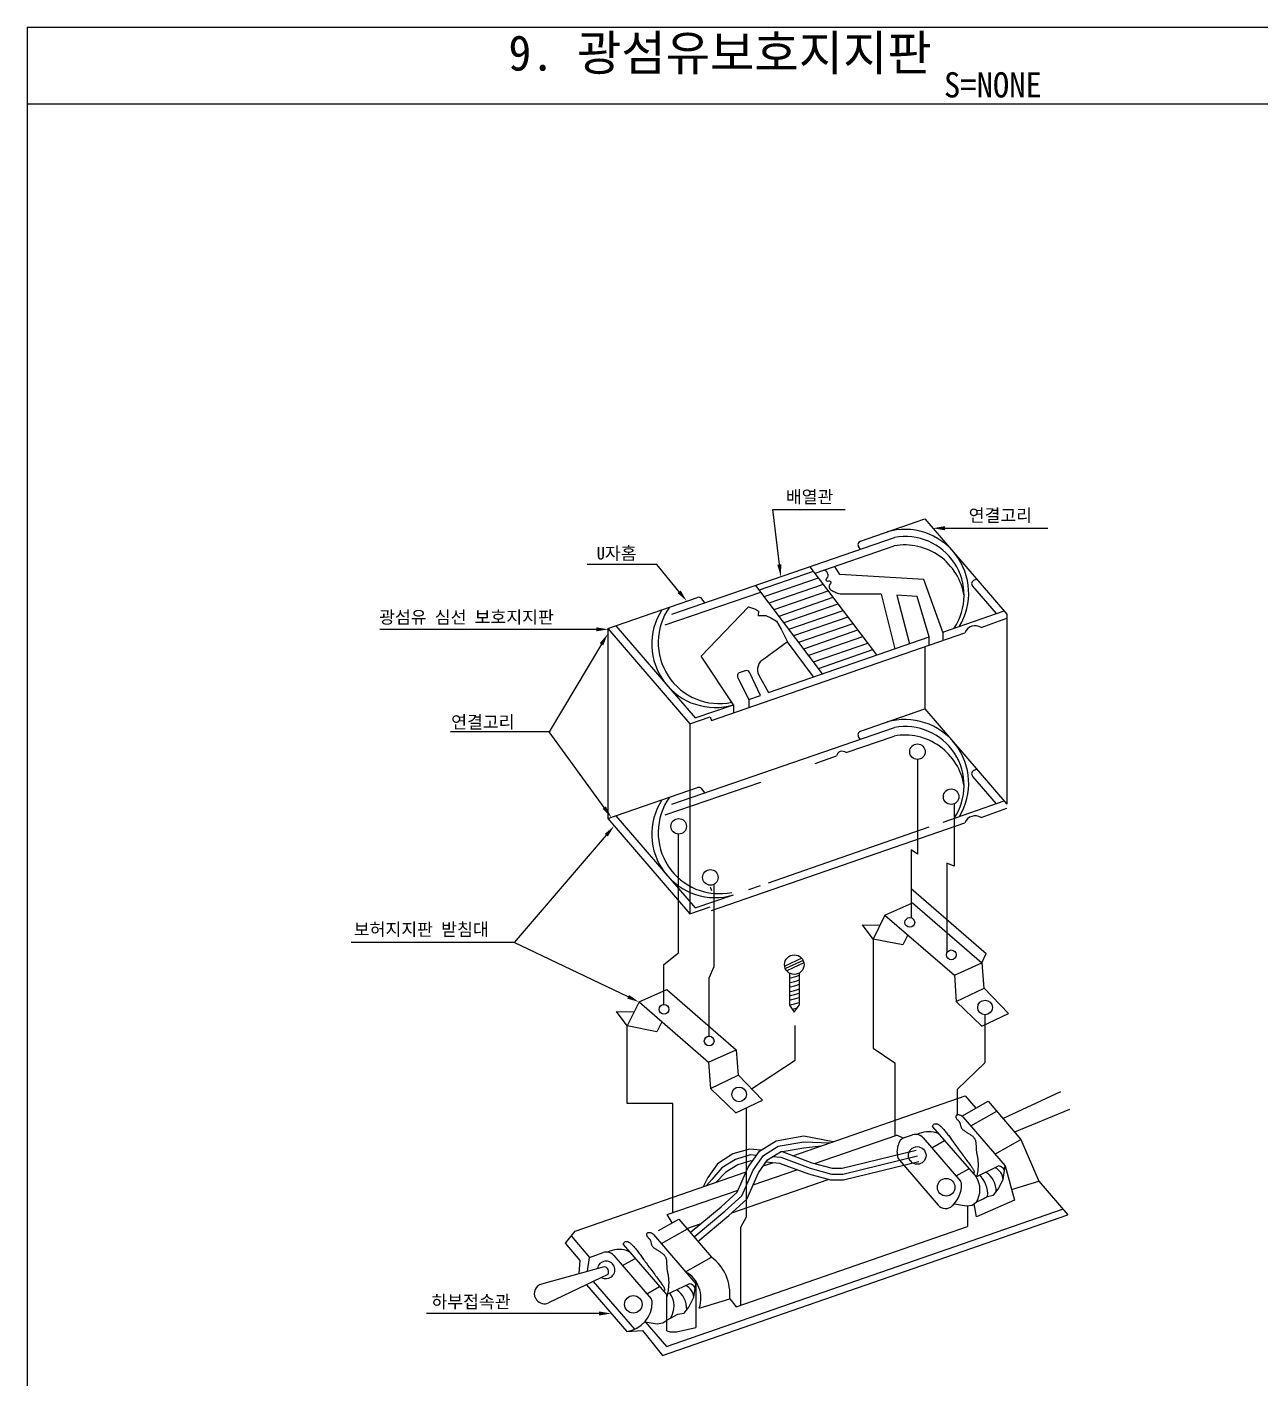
# Model space of a CAD drawing. Extents: x -3747 to 4369, y -2645 to 2071.
# Drawn here: x -3747 to -1303, y -606 to 2071 of the extents above; entities that cross this region are included whole.
import ezdxf
from ezdxf.enums import TextEntityAlignment as Align

# ---------------------------------------------------------------- set-up
doc = ezdxf.new("R2010")
doc.units = 0
doc.header["$LTSCALE"] = 100
doc.header["$MEASUREMENT"] = 0
for name, color, linetype in [('TN-CABL', 4, 'Continuous'), ('TN-LEAL', 1, 'Continuous'), ('TN-LEAT', 3, 'Continuous'), ('TN-LIN2', 3, 'Continuous'), ('TN-TEX1', 6, 'Continuous')]:
    doc.layers.add(name, color=color, linetype=linetype)
doc.styles.add('D', font='GulimChe.ttf')

msp = doc.modelspace()

# ---------------------------------------------------------------- linework, layer by layer
at = {"layer": 'TN-CABL'}
for p, q in [((-2095.8, 1053.7), (-1968.8, 1097.7)), ((-1968.8, 1097.7), (-1806, 909.1)), ((-2469.4, 908.8), (-2028.5, 1060.8)), ((-2185.9, 989.8), (-2029.5, 1044)), ((-2096.1, 1037.3), (-2099.5, 1041.8)), ((-2296.3, 956.9), (-2189, 994.1)), ((-2063.8, 828), (-2195.7, 1002.8)), ((-2136.9, 987.4), (-2146.8, 1003.4)), ((-2171.1, 790.8), (-2303, 965.6)), ((-2286.5, 944), (-2179.2, 981.1)), ((-2276.7, 931), (-2169.5, 968.2)), ((-1970.6, 977.4), (-2136.9, 987.4)), ((-1932.2, 871.3), (-1970.6, 977.4)), ((-1874, 964.2), (-1827.1, 909.9)), ((-1870.6, 976.5), (-1865.7, 978.2)), ((-2596.5, 880.4), (-2418.7, 941.9)), ((-2482.7, 888), (-2293.2, 952.7)), ((-2403.6, 930.8), (-2410, 939.3)), ((-2267, 918.1), (-2159.7, 955.2)), ((-2257.2, 905.1), (-2149.9, 942.3)), ((-2055.3, 948.3), (-2136.4, 948.3)), ((-2055.3, 948.3), (-2028.2, 840.1)), ((-1983.9, 943.9), (-2024.1, 946.7)), ((-2024.1, 946.7), (-1998.6, 850.4)), ((-1960, 863.8), (-1983.9, 943.9)), ((-2411.2, 825.8), (-2317.5, 923.3)), ((-2247.4, 892.2), (-2140.1, 929.3)), ((-2237.7, 879.2), (-2130.4, 916.4)), ((-1932.8, 873.2), (-1811.4, 915.4)), ((-2580.8, 885.8), (-2423.5, 703.5)), ((-2227.9, 866.3), (-2120.6, 903.4)), ((-2218.1, 853.3), (-2110.8, 890.5)), ((-1857.1, 882.3), (-1806, 900.9)), ((-2596.5, 880.4), (-2433.8, 691.7)), ((-2391.1, 698.3), (-1889.2, 872.2)), ((-2278, 753.5), (-1960, 863.8)), ((-2208.4, 840.4), (-2101.1, 877.5)), ((-2198.6, 827.4), (-2091.3, 864.6)), ((-1960, 847.7), (-1960, 863.8)), ((-1932.2, 857.3), (-1932.2, 873.5)), ((-2240.4, 854.3), (-2287.2, 819.8)), ((-2189.2, 784.6), (-2240.4, 854.3)), ((-2188.8, 814.5), (-2081.5, 851.6)), ((-2179.1, 801.5), (-2071.8, 838.7)), ((-2347.6, 729.4), (-2411.2, 825.8)), ((-2338.9, 782.6), (-2317.1, 739.9)), ((-2324.7, 796.8), (-2334.5, 793.5)), ((-2294.3, 747.8), (-2315.3, 792.8)), ((-2297.5, 788.2), (-2278, 753.5)), ((-2423.5, 703.5), (-2347.6, 729.5)), ((-2347.6, 729.5), (-2347.6, 713.4)), ((-2317.2, 740), (-2294.3, 747.8)), ((-2317.1, 739.9), (-2317.1, 724)), ((-2433.8, 691.7), (-2393.9, 705.5)), ((-2393.9, 705.5), (-2391.1, 698.3)), ((-2095.8, 677.3), (-1968.8, 721.2)), ((-1968.8, 721.2), (-1806, 532.6)), ((-2469.4, 532.3), (-2028.5, 684.3)), ((-2124.6, 634.6), (-2029.5, 667.5)), ((-2096.1, 660.8), (-2099.5, 665.3)), ((-2185.9, 613.4), (-2143.4, 628.1)), ((-1870.6, 600.1), (-1865.7, 601.8)), ((-2596.5, 503.9), (-2418.7, 565.5)), ((-2482.7, 511.6), (-2293.2, 576.2)), ((-2403.6, 554.4), (-2410, 562.8)), ((-1874, 587.7), (-1827.1, 533.5)), ((-1932.2, 497), (-1811.4, 538.9)), ((-2580.8, 509.3), (-2423.5, 327)), ((-1857.1, 505.9), (-1806, 524.5)), ((-2596.5, 503.9), (-2433.8, 315.3)), ((-2391.1, 321.9), (-1889.2, 495.8)), ((-2278, 377), (-1960, 487.4)), ((-2423.5, 327), (-2347.6, 353.1)), ((-2393.9, 369.1), (-2391.1, 361.9)), ((-2317.2, 363.5), (-2294.3, 371.4)), ((-1995.9, 365.6), (-1847.3, 236.6)), ((-2433.8, 315.3), (-2393.9, 329.1)), ((-2047.6, 313), (-1992.9, 337.5)), ((-1992.9, 337.5), (-1855.5, 218.2)), ((-2047.6, 313), (-2071.1, 265.5)), ((-2047.6, 313), (-1910.1, 193.7)), ((-2092, 293.9), (-2057.4, 293.2)), ((-2071.1, 265.5), (-2092, 293.9)), ((-2002.4, 273.8), (-2012.3, 253.9)), ((-2012.3, 253.9), (-2071.1, 265.5)), ((-2212.4, 227.4), (-2246.1, 211.5)), ((-2209.7, 223.3), (-2244.6, 206.9)), ((-2208.2, 218.7), (-2242.1, 202.8)), ((-1910.1, 193.7), (-1855.5, 218.2)), ((-1855.5, 218.2), (-1847.3, 236.6)), ((-1855.5, 218.2), (-1851.5, 167.9)), ((-2236.7, 198.2), (-2236.7, 134.7)), ((-2217.4, 198.2), (-2217.4, 134.7)), ((-1910.1, 193.7), (-1906.2, 141.8)), ((-2534.5, 140.9), (-2479.8, 165.4)), ((-2479.8, 165.4), (-2342.4, 46.1)), ((-1906.2, 141.8), (-1851, 168.1)), ((-1851.5, 168.8), (-1803, 118.3)), ((-2534.5, 140.9), (-2558, 93.5)), ((-2534.5, 140.9), (-2397.1, 21.6)), ((-2236.7, 134.7), (-2227.1, 120.7)), ((-2227.1, 120.7), (-2217.4, 134.7)), ((-1906.2, 141.8), (-1855.8, 93.2)), ((-2579, 121.8), (-2544.3, 121.1)), ((-2558, 93.5), (-2579, 121.8)), ((-1855.8, 93.2), (-1803, 118.3)), ((-2499.2, 81.9), (-2558, 93.5)), ((-2489.4, 101.7), (-2499.2, 81.9)), ((-2397.1, 21.6), (-2342.4, 46.1)), ((-2342.4, 46.1), (-2338.4, -4.2)), ((-2397.1, 21.6), (-2393.1, -30.3)), ((-2393.1, -30.3), (-2338, -4)), ((-2338.4, -3.3), (-2290, -53.7)), ((-2393.1, -30.3), (-2342.7, -78.9)), ((-2230.1, -163.5), (-1888.5, -45.2)), ((-1888.5, -45.2), (-1867.6, -69.4)), ((-1813.9, -89.6), (-1698.9, -36.2)), ((-2342.7, -78.9), (-2290, -53.7)), ((-1895.2, -85), (-1843.2, -55.6)), ((-1877.6, -104.3), (-1826.2, -75.3)), ((-1843.2, -55.6), (-1778.2, -131.2)), ((-1790.3, -116), (-1681.2, -71.3)), ((-1953.2, -106.1), (-1867.2, -205.2)), ((-1893.1, -86.3), (-1809.3, -183.7)), ((-2186.9, -179.2), (-2023.8, -122.7)), ((-2011.3, -128.8), (-2023.8, -122.7)), ((-2008.7, -127.7), (-1992.8, -122.2)), ((-1971.9, -127.9), (-1898, -213.6)), ((-1954.6, -147.7), (-1929.4, -133.5)), ((-1829.6, -160.2), (-1778.2, -131.2)), ((-1778.2, -131.2), (-1743, -213.8)), ((-2023.5, -156.7), (-2021.4, -143.1)), ((-2288.3, -183.7), (-2270.4, -177.4)), ((-2019, -172.2), (-1942, -261.4)), ((-1867.2, -205.2), (-1822.5, -183.8)), ((-1809.3, -183.7), (-1791.1, -251.5)), ((-2661.1, -312.7), (-2322.4, -195.5)), ((-2350.9, -276.8), (-2159.9, -210.6)), ((-2308.5, -221.3), (-2221.9, -191.3)), ((-1906.6, -203.6), (-1881.1, -189.2)), ((-1796.6, -230.3), (-1743, -213.8)), ((-1743, -213.8), (-1685.1, -280.3)), ((-2478.8, -280.2), (-2338.4, -231.6)), ((-1884.2, -262.7), (-1884.2, -304)), ((-1865.9, -284.3), (-1870.8, -258.5)), ((-1791.1, -251.5), (-1865.9, -284.3)), ((-2495.7, -311.3), (-2455.9, -288.9)), ((-2488.4, -559.1), (-1685.1, -280.3)), ((-2480.3, -541), (-1695.7, -269.4)), ((-2468.9, -296.2), (-2478.8, -280.2)), ((-2455.9, -288.9), (-2390.9, -364.4)), ((-2680, -336.4), (-2661.1, -312.7)), ((-2505.9, -319.5), (-2422, -417)), ((-2490.3, -337.6), (-2438.9, -308.6)), ((-2439.8, -307.6), (-2411.8, -297.9)), ((-2342.4, -462.6), (-1884.2, -304)), ((-2651.2, -371.3), (-2680, -336.4)), ((-2668.9, -322.5), (-2632.4, -364.8)), ((-2566, -339.4), (-2479.9, -438.4)), ((-2653, -397), (-2651.2, -371.3)), ((-2636.6, -392.4), (-2632.4, -364.8)), ((-2632.4, -364.8), (-2605.5, -355.5)), ((-2584.6, -361.1), (-2510.7, -446.8)), ((-2567.3, -381), (-2542.2, -366.8)), ((-2442.3, -393.4), (-2390.9, -364.4)), ((-2603.7, -383.3), (-2727.8, -417.7)), ((-2596.3, -398.5), (-2713.6, -454.8)), ((-2638.8, -418.9), (-2558.8, -511.7)), ((-2625.5, -412.6), (-2543.8, -507.3)), ((-2519.3, -436.8), (-2493.8, -422.4)), ((-2479.9, -438.4), (-2435.3, -417.1)), ((-2422, -417), (-2422, -503.5)), ((-2479.9, -438.4), (-2479.9, -510)), ((-2415.3, -465.4), (-2355, -446.8)), ((-2355, -446.8), (-2342.4, -462.6)), ((-2522.5, -492.2), (-2480.3, -541)), ((-2558.8, -511.7), (-2527.5, -509.5)), ((-2527.5, -509.5), (-2488.4, -559.1))]:
    msp.add_line(p, q, dxfattribs=at)
msp.add_lwpolyline([(-2136.4, 948.3, -0.021986), (-2140.9, 949.6, -0.024547), (-2144.8, 951.1, -0.029942), (-2153.2, 955.5, -0.079437), (-2155.9, 957.8, -0.16511), (-2157.3, 961.4, -0.103698), (-2156.4, 967.3, -0.102848), (-2155.4, 969, 0.102112), (-2154.3, 970.6, 0.703306), (-2158.4, 974.1, -0.540574), (-2163.7, 976.8, -0.268119), (-2162.1, 980.5, 0.225998), (-2159.9, 984.6, 0.179786), (-2162.1, 991.8, 0.179218), (-2168.6, 995.8)], format="xyb", dxfattribs=at)
for points in [[(-2317.5, 923.3), (-2304, 918.8), (-2298, 915.1), (-2298.7, 906), (-2283.7, 906), (-2273.3, 901.6), (-2262, 894.8), (-2253, 879), (-2240.4, 854.3)], [(-1953.2, -106.1), (-1952.7, -104.4), (-1952.1, -103.1), (-1951.3, -102), (-1950.5, -101.3), (-1949.7, -100.7), (-1948.8, -100.4), (-1947.9, -100.2), (-1947.1, -100.1), (-1946.3, -100.1), (-1945.5, -100.1), (-1944.8, -100.2), (-1944.1, -100.5), (-1943.3, -100.7), (-1942.6, -101.1), (-1941.8, -101.6), (-1940.9, -102.2), (-1940, -102.8), (-1939, -103.6), (-1938, -104.5), (-1936.9, -105.5), (-1935.8, -106.6), (-1934.6, -107.7), (-1933.4, -109), (-1932.1, -110.4), (-1930.8, -111.8), (-1929.5, -113.3), (-1928.2, -114.9), (-1926.8, -116.6), (-1925.5, -118.3), (-1924.1, -120.1), (-1922.7, -121.9), (-1921.3, -123.8), (-1919.9, -125.7), (-1918.5, -127.6), (-1917.1, -129.6), (-1915.6, -131.7), (-1914.2, -133.7), (-1912.6, -135.9), (-1911.1, -138.1), (-1909.4, -140.4), (-1907.7, -142.7), (-1906, -145.1), (-1904.1, -147.6), (-1902.3, -150.1), (-1900.4, -152.6), (-1898.5, -155.2), (-1896.6, -157.7), (-1894.7, -160.3), (-1892.7, -162.9), (-1890.9, -165.4), (-1889, -168), (-1887.2, -170.4), (-1885.5, -172.8), (-1883.8, -175), (-1882.2, -177.2), (-1880.8, -179.1), (-1879.5, -181), (-1878.2, -182.7), (-1877.1, -184.2), (-1876.1, -185.6), (-1875.2, -187), (-1874.4, -188.2), (-1873.6, -189.4), (-1872.9, -190.5), (-1872.3, -191.6), (-1871.8, -192.7), (-1871.4, -193.7), (-1871.1, -194.7), (-1871.1, -195.8), (-1871.3, -196.8), (-1871.8, -197.9), (-1872.5, -199)], [(-1893.1, -86.3), (-1895.2, -84.9), (-1897.1, -83.9), (-1898.8, -83.3), (-1900.2, -82.9), (-1901.5, -82.7), (-1902.6, -82.7), (-1903.5, -82.8), (-1904.3, -83), (-1905, -83.2), (-1905.6, -83.5), (-1906, -83.8), (-1906.4, -84.1), (-1906.6, -84.4), (-1906.8, -84.8), (-1907, -85.2), (-1907.1, -85.6), (-1907.1, -86), (-1907.1, -86.5), (-1907.1, -87), (-1907, -87.5), (-1906.9, -88), (-1906.7, -88.5), (-1906.4, -89.1), (-1906.1, -89.6), (-1905.7, -90.2), (-1905.2, -90.9), (-1904.6, -91.5), (-1904.1, -92.1), (-1903.5, -92.8), (-1902.9, -93.4), (-1902.3, -94), (-1901.7, -94.6), (-1901.2, -95.2), (-1900.8, -95.8), (-1900.4, -96.4), (-1900, -97), (-1899.6, -97.6), (-1899.3, -98.3), (-1899, -99), (-1898.8, -99.9), (-1898.5, -100.8), (-1898.3, -101.8), (-1898.1, -102.8), (-1897.8, -103.9), (-1897.5, -105), (-1897.2, -106), (-1896.8, -107.1), (-1896.4, -108), (-1895.8, -109), (-1895.2, -109.8), (-1894.6, -110.6), (-1893.8, -111.3), (-1893.1, -112), (-1892.3, -112.6), (-1891.4, -113.2), (-1890.6, -113.8), (-1889.8, -114.4), (-1888.9, -115), (-1888.1, -115.6), (-1887.2, -116.2), (-1886.3, -116.8), (-1885.3, -117.4), (-1884.3, -118), (-1883.2, -118.7), (-1882, -119.4), (-1880.8, -120.2), (-1879.6, -120.9), (-1878.4, -121.8), (-1877.2, -122.6), (-1876, -123.4), (-1874.9, -124.3), (-1873.8, -125.1), (-1872.9, -126), (-1872, -126.9), (-1871.2, -127.8), (-1870.5, -128.8), (-1869.9, -129.7), (-1869.4, -130.7), (-1868.9, -131.8), (-1868.5, -132.9), (-1868.2, -134), (-1867.9, -135.2), (-1867.7, -136.4), (-1867.6, -137.7), (-1867.4, -139), (-1867.3, -140.3), (-1867.3, -141.6), (-1867.2, -142.9), (-1867.2, -144.2), (-1867.1, -145.6), (-1867.1, -147), (-1867, -148.4), (-1866.9, -149.8), (-1866.8, -151.4), (-1866.7, -152.9), (-1866.5, -154.6), (-1866.2, -156.4), (-1865.9, -158.2), (-1865.6, -160.1), (-1865.2, -162), (-1864.9, -164), (-1864.5, -165.9), (-1864.2, -167.9), (-1863.9, -169.8), (-1863.6, -171.7), (-1863.4, -173.5), (-1863.3, -175.4), (-1863.1, -177.2), (-1863.1, -179.2), (-1863.1, -181.2), (-1863.1, -183.3), (-1863.2, -185.6), (-1863.3, -188.1), (-1863.6, -190.7), (-1863.8, -193.5), (-1864.2, -196.6), (-1864.8, -199.8), (-1865.4, -203.3), (-1865.6, -204.5)], [(-2433, -315.5), (-2372, -264.7), (-2340.3, -235.8), (-2318.3, -186.2), (-2296.2, -154.5), (-2263.1, -133.8), (-2208, -124.2), (-2149.9, -135.7)], [(-2425.6, -324.4), (-2364.4, -273.5), (-2330.7, -242.7), (-2308.2, -191.9), (-2288, -163.1), (-2258.9, -144.8), (-2208.1, -135.9), (-2156.8, -138.1)], [(-2418.2, -333.3), (-2356.8, -282.2), (-2321.1, -249.6), (-2298, -197.6), (-2279.9, -171.7), (-2254.7, -155.9), (-2208.2, -147.7), (-2174.3, -144.2)], [(-2292.6, -152.3), (-2315.5, -150.4), (-2348.6, -160.1), (-2378.9, -179.3), (-2398.2, -206.9), (-2407.7, -225)], [(-1986, -153.2), (-2132.1, -189), (-2151.4, -189), (-2191.4, -178), (-2250.6, -155.9), (-2253.5, -155.6)], [(-2302.2, -163.1), (-2314.4, -162.1), (-2343.8, -170.7), (-2370.7, -187.8), (-2390.7, -210.6), (-2401.1, -222.7)], [(-2309.9, -174.1), (-2313.2, -173.8), (-2338.9, -181.3), (-2362.6, -196.4), (-2382.5, -216.7)], [(-1980.5, -175.7), (-2129.3, -212.1), (-2154.5, -212.1), (-2198.5, -200), (-2255.7, -178.7), (-2283.2, -176.4)], [(-1983.3, -164.4), (-2130.7, -200.6), (-2152.9, -200.6), (-2194.9, -189), (-2253.2, -167.3), (-2270.6, -165.8)], [(-1867.1, -255.8), (-1853.2, -248.6), (-1844.8, -244), (-1832.7, -241.8), (-1823.5, -230), (-1813.1, -210.5), (-1809.3, -183.7)], [(-1909.8, -259), (-1886.2, -262.9), (-1874.5, -261.3), (-1867.1, -255.8)], [(-2505.9, -319.5), (-2508, -318.2), (-2509.8, -317.2), (-2511.5, -316.5), (-2512.9, -316.1), (-2514.2, -315.9), (-2515.3, -315.9), (-2516.3, -316), (-2517.1, -316.2), (-2517.7, -316.5), (-2518.3, -316.7), (-2518.7, -317), (-2519.1, -317.3), (-2519.4, -317.7), (-2519.6, -318.1), (-2519.7, -318.4), (-2519.8, -318.9), (-2519.9, -319.3), (-2519.9, -319.7), (-2519.8, -320.2), (-2519.8, -320.7), (-2519.6, -321.2), (-2519.4, -321.7), (-2519.2, -322.3), (-2518.8, -322.9), (-2518.4, -323.5), (-2517.9, -324.1), (-2517.4, -324.7), (-2516.8, -325.4), (-2516.2, -326), (-2515.6, -326.6), (-2515, -327.3), (-2514.5, -327.9), (-2514, -328.4), (-2513.5, -329), (-2513.1, -329.6), (-2512.7, -330.2), (-2512.4, -330.8), (-2512, -331.5), (-2511.8, -332.3), (-2511.5, -333.1), (-2511.3, -334), (-2511, -335), (-2510.8, -336.1), (-2510.6, -337.1), (-2510.3, -338.2), (-2509.9, -339.3), (-2509.6, -340.3), (-2509.1, -341.3), (-2508.6, -342.2), (-2508, -343), (-2507.3, -343.8), (-2506.6, -344.5), (-2505.8, -345.2), (-2505, -345.9), (-2504.2, -346.5), (-2503.3, -347.1), (-2502.5, -347.7), (-2501.7, -348.2), (-2500.8, -348.8), (-2499.9, -349.4), (-2499, -350), (-2498, -350.6), (-2497, -351.3), (-2495.9, -352), (-2494.8, -352.7), (-2493.6, -353.4), (-2492.3, -354.2), (-2491.1, -355), (-2489.9, -355.8), (-2488.7, -356.7), (-2487.6, -357.5), (-2486.5, -358.4), (-2485.6, -359.3), (-2484.7, -360.2), (-2483.9, -361.1), (-2483.3, -362), (-2482.6, -363), (-2482.1, -364), (-2481.6, -365), (-2481.3, -366.1), (-2480.9, -367.3), (-2480.7, -368.4), (-2480.5, -369.7), (-2480.3, -370.9), (-2480.2, -372.2), (-2480.1, -373.5), (-2480, -374.8), (-2479.9, -376.2), (-2479.9, -377.5), (-2479.9, -378.8), (-2479.8, -380.2), (-2479.8, -381.6), (-2479.7, -383.1), (-2479.6, -384.6), (-2479.4, -386.2), (-2479.2, -387.9), (-2478.9, -389.6), (-2478.6, -391.5), (-2478.3, -393.3), (-2477.9, -395.3), (-2477.6, -397.2), (-2477.2, -399.2), (-2476.9, -401.1), (-2476.6, -403), (-2476.3, -404.9), (-2476.1, -406.8), (-2476, -408.6), (-2475.9, -410.5), (-2475.8, -412.4), (-2475.8, -414.4), (-2475.8, -416.6), (-2475.9, -418.9), (-2476.1, -421.3), (-2476.3, -423.9), (-2476.6, -426.8), (-2477, -429.8), (-2477.5, -433.1), (-2478.1, -436.6), (-2478.9, -440.3), (-2479.9, -444.3)], [(-2566, -339.4), (-2565.4, -337.7), (-2564.8, -336.3), (-2564.1, -335.3), (-2563.2, -334.5), (-2562.4, -334), (-2561.5, -333.6), (-2560.7, -333.4), (-2559.8, -333.3), (-2559, -333.3), (-2558.3, -333.4), (-2557.5, -333.5), (-2556.8, -333.7), (-2556, -334), (-2555.3, -334.4), (-2554.5, -334.8), (-2553.6, -335.4), (-2552.7, -336.1), (-2551.7, -336.9), (-2550.7, -337.7), (-2549.6, -338.7), (-2548.5, -339.8), (-2547.3, -341), (-2546.1, -342.2), (-2544.8, -343.6), (-2543.6, -345), (-2542.2, -346.6), (-2540.9, -348.2), (-2539.6, -349.8), (-2538.2, -351.5), (-2536.8, -353.3), (-2535.4, -355.2), (-2534, -357), (-2532.6, -358.9), (-2531.2, -360.9), (-2529.8, -362.9), (-2528.4, -364.9), (-2526.9, -367), (-2525.4, -369.1), (-2523.8, -371.3), (-2522.1, -373.6), (-2520.4, -375.9), (-2518.7, -378.4), (-2516.9, -380.8), (-2515, -383.3), (-2513.1, -385.8), (-2511.2, -388.4), (-2509.3, -391), (-2507.4, -393.6), (-2505.5, -396.1), (-2503.6, -398.7), (-2501.7, -401.2), (-2499.9, -403.6), (-2498.2, -406), (-2496.5, -408.3), (-2495, -410.4), (-2493.5, -412.4), (-2492.2, -414.2), (-2491, -415.9), (-2489.9, -417.4), (-2488.8, -418.9), (-2487.9, -420.2), (-2487.1, -421.4), (-2486.3, -422.6), (-2485.7, -423.8), (-2485, -424.8), (-2484.5, -425.9), (-2484.1, -426.9), (-2483.9, -428), (-2483.8, -429), (-2484, -430.1), (-2484.5, -431.2), (-2485.2, -432.3)], [(-2479.8, -489.1), (-2466, -481.8), (-2457.5, -477.3), (-2445.4, -475.1), (-2436.2, -463.3), (-2425.9, -443.8), (-2422, -417)], [(-2522.5, -492.2), (-2498.9, -496.2), (-2487.2, -494.5), (-2479.8, -489.1)], [(-2479.8, -510.5), (-2472.6, -512.5), (-2460.3, -512.4), (-2422, -503.5)]]:
    msp.add_lwpolyline(points, dxfattribs=at)
for centre, radius in [((-1983.1, 636.5), 15.4), ((-1916.4, 547.4), 15.4), ((-2456, 488.7), 15.4), ((-2393.3, 387.6), 15.4), ((-1998.3, 298.4), 9.64), ((-1916.2, 234.2), 9.64), ((-2227.1, 214.9), 19.3), ((-2485.2, 126.3), 9.64), ((-1849.3, 130), 14.5), ((-2395.7, 63.6), 9.64), ((-2336.3, -42.1), 14.5), ((-1983.6, -163), 17.4), ((-1926.2, -226), 17.4), ((-2545.8, -457.9), 17.4)]:
    msp.add_circle(centre, radius, dxfattribs=at)
for centre, radius, start, end in [((-2008.3, 950.1), 126.7, 328.9643, 106.0585), ((-2093.3, 1046.4), 7.72, 109.0969, 217.0337), ((-2008.6, 926.6), 119.3, 8.8644, 100.078), ((-2007.4, 946.1), 116.6, 326.0227, 100.3876), ((-1868.1, 969.2), 7.72, 109.0969, 220.7854), ((-2416.2, 934.6), 7.72, 37.0337, 109.0969), ((-2383.8, 849.6), 125.5, 147.2648, 286.7567), ((-2375.5, 852.9), 121.1, 144.8749, 281.7314), ((-1869.1, 864.3), 21.6, 56.3723, 158.5594), ((-2277, 799), 23.1, 115.994, 207.7375), ((-2332.1, 786.2), 7.72, 108.4414, 207.4909), ((-2322.3, 789.4), 7.72, 26.1105, 108.4414), ((-2008.3, 573.6), 126.7, 328.9643, 106.0585), ((-2093.3, 670), 7.72, 109.0969, 217.0337), ((-2008.6, 550.1), 119.3, 8.8644, 100.078), ((-2007.4, 569.6), 116.6, 326.0227, 100.3876), ((-2132.1, 625.8), 11.6, 49.7993, 168.3946), ((-1868.1, 592.8), 7.72, 109.0969, 220.7854), ((-2416.2, 558.2), 7.72, 37.0337, 109.0969), ((-2383.8, 473.1), 125.5, 147.2648, 286.7567), ((-2375.5, 476.5), 121.1, 144.8749, 281.7314), ((-1869.1, 487.9), 21.6, 56.3723, 158.5594), ((-2254.2, 290.4), 103.2, 279.7348, 290.8546), ((-2254.2, 281.2), 103.2, 279.7348, 290.8546), ((-2254.2, 272.4), 103.2, 279.7348, 290.8546), ((-2254.2, 263.3), 103.2, 279.7348, 290.8546), ((-2254.2, 255), 103.2, 279.7348, 290.8546), ((-2254.2, 246.5), 103.2, 279.7348, 290.8546), ((-2254.2, 236.5), 103.2, 279.7348, 290.8546), ((-2254.2, 227.4), 103.2, 282.8326, 288.8203), ((-2002.3, -145.9), 19.3, 109.0969, 171.4805), ((-1986.5, -140.5), 19.3, 40.7854, 109.0969), ((-1960.8, -169.6), 53.5, 74.3549, 115.6485), ((-1951.6, -136.6), 19.3, 40.7854, 74.3549), ((-2004.4, -159.6), 19.3, 171.4805, 220.7854), ((-1841, -212.3), 27.5, 2.1772, 65.489), ((-1825.8, -201.6), 18.1, 32.0821, 79.6718), ((-1905.3, -219.9), 9.64, 0.0684, 40.7854), ((-1904.9, -230.5), 45.5, 326.1417, 33.8583), ((-1894.5, -239.6), 50.5, 355.0661, 47.9336), ((-1871.4, -233), 44, 357.2213, 57.4629), ((-1954.8, -219.9), 59.2, 313.4943, 0.0684), ((-1927.4, -248.8), 19.3, 220.7854, 313.4943), ((-2599.8, -389.5), 17.4, 239.2502, 171.6309), ((-2599.2, -373.7), 19.3, 40.7854, 109.0969), ((-2573.6, -402.8), 53.5, 74.3549, 115.6485), ((-2564.3, -369.9), 19.3, 40.7854, 74.3549), ((-2447.4, -438), 92.8, 354.5632, 52.4607), ((-2604.8, -393.3), 10, 328.5814, 83.3894), ((-2472.1, -445.6), 60.1, 340.7797, 60.2967), ((-2722.7, -436.3), 19.3, 105.4605, 208.4673), ((-2453.7, -445.5), 27.5, 2.1772, 65.489), ((-2438.5, -434.8), 18.1, 32.0821, 79.6718), ((-2714.4, -431.8), 28.7, 208.4673, 216.5015), ((-2722, -437.4), 19.3, 216.5015, 295.6093), ((-2567.5, -453.2), 59.2, 278.476, 0.0684), ((-2518, -453.1), 9.64, 0.0684, 40.7854), ((-2508.4, -461.3), 43.3, 326.6735, 36.6727), ((-2484.1, -466.2), 44, 357.2213, 57.4629)]:
    msp.add_arc(centre, radius, start, end, dxfattribs=at)
at = {"layer": 'TN-LEAL'}
for p, q in [((-2269.9, 1116.1), (-2126, 1116.1)), ((-2256.7, 1007), (-2269.9, 1116.1)), ((-1928.6, 1079), (-1725, 1079)), ((-2499.6, 1007.3), (-2637, 1007.3)), ((-2455.2, 953.2), (-2499.6, 1007.3)), ((-1806, 909.1), (-1806, 532.6)), ((-2619.3, 878.8), (-3048, 878.8)), ((-2596.5, 880.4), (-2596.5, 503.9)), ((-2608.9, 849.3), (-2712.8, 675.7)), ((-1968.8, 844.7), (-1968.8, 721.2)), ((-2712.8, 675.7), (-2908.2, 675.7)), ((-2603.5, 525.9), (-2712.8, 675.7)), ((-2433.8, 691.7), (-2433.8, 315.3)), ((-1983.1, 621.1), (-1983.1, 433.7)), ((-1910.3, 533.3), (-1910.3, 410.1)), ((-2599.6, 471), (-2781.6, 259)), ((-2456.1, 238.2), (-2456.1, 473.3)), ((-1995.9, 442.5), (-1995.9, 307.7)), ((-1983.1, 433.7), (-1995.9, 442.5)), ((-1924.8, 416.1), (-1924.8, 238.7)), ((-1910.3, 410.1), (-1924.8, 416.1)), ((-2385.5, 211.3), (-2385.5, 374.3)), ((-2781.6, 259), (-3104.8, 259)), ((-2556.3, 151.3), (-2781.6, 259)), ((-2071.1, 265.5), (-2071.1, 49.6)), ((-2485.2, 215.1), (-2456.1, 238.2)), ((-2485.2, 136), (-2485.2, 215.1)), ((-2395.7, 188.7), (-2385.5, 211.3)), ((-2395.7, 73.2), (-2395.7, 188.7)), ((-1850, 115.5), (-1850, 20.5)), ((-2558, -60.3), (-2558, 93.5)), ((-2225.6, 25.4), (-2225.6, 94.1)), ((-2071.1, 49.6), (-2028, 20.1)), ((-2311.8, -31.1), (-2225.6, 25.4)), ((-2028, 20.1), (-2028, -124.2)), ((-1850, 20.5), (-1904.8, -32.3)), ((-1904.8, -32.3), (-1904.8, -82)), ((-2467.9, -60.3), (-2558, -60.3)), ((-2467.9, -276.5), (-2467.9, -60.3)), ((-2322.3, -69.2), (-2322.3, -285.1)), ((-2322.3, -285.1), (-2333.5, -305.5)), ((-2333.5, -305.5), (-2333.5, -459.6)), ((-2613.7, -475.9), (-2955.4, -475.9))]:
    msp.add_line(p, q, dxfattribs=at)
for points in [[(-1928.6, 1075), (-1928.6, 1083.1), (-1952.7, 1079)], [(-2252.7, 1007.5), (-2260.7, 1006.6), (-2253.8, 983.1)], [(-2452.1, 955.8), (-2458.3, 950.7), (-2439.9, 934.6)], [(-2619.3, 882.8), (-2619.3, 874.8), (-2595.2, 878.8)], [(-2612.3, 851.3), (-2605.4, 847.2), (-2596.5, 870)], [(-2600.3, 528.3), (-2606.8, 523.5), (-2589.3, 506.4)], [(-2602.6, 473.6), (-2596.5, 468.4), (-2583.9, 489.3)], [(-2554.5, 154.9), (-2558, 147.7), (-2534.5, 140.9)], [(-2613.7, -471.9), (-2613.7, -480), (-2589.6, -475.9)]]:
    msp.add_solid(points, dxfattribs=at)
at = {"layer": 'TN-LIN2'}
for p, q in [((-3746.6, 2071.5), (4369.2, 2071.5)), ((-3746.6, 2071.5), (-3746.6, -2644.9)), ((-3746.6, 1919.2), (4369.2, 1919.2))]:
    msp.add_line(p, q, dxfattribs=at)

# ---------------------------------------------------------------- texts
at = {"layer": 'TN-LEAT', "style": 'D'}
for s, p in [('배열관', (-2243.9, 1128.7)), ('연결고리', (-1881.7, 1091.9)), ('U자홈', (-2618.4, 1017.1)), ('광섬유 심선 보호지지판', (-3049.4, 890.4)), ('연결고리', (-2906.6, 682.7)), ('보허지지판 받침대', (-3099.5, 272.1)), ('하부접속관', (-2945.7, -465.2))]:
    msp.add_text(s, height=25, dxfattribs=at).set_placement(p)
at = {"layer": 'TN-TEX1', "style": 'D'}
msp.add_text('9. 광섬유보호지지판', height=70, dxfattribs=at).set_placement((-2374, 2021), align=Align.MIDDLE)
msp.add_text('S=NONE', height=50, dxfattribs=at).set_placement((-1930.6, 1932))

doc.saveas('drawing.dxf')
